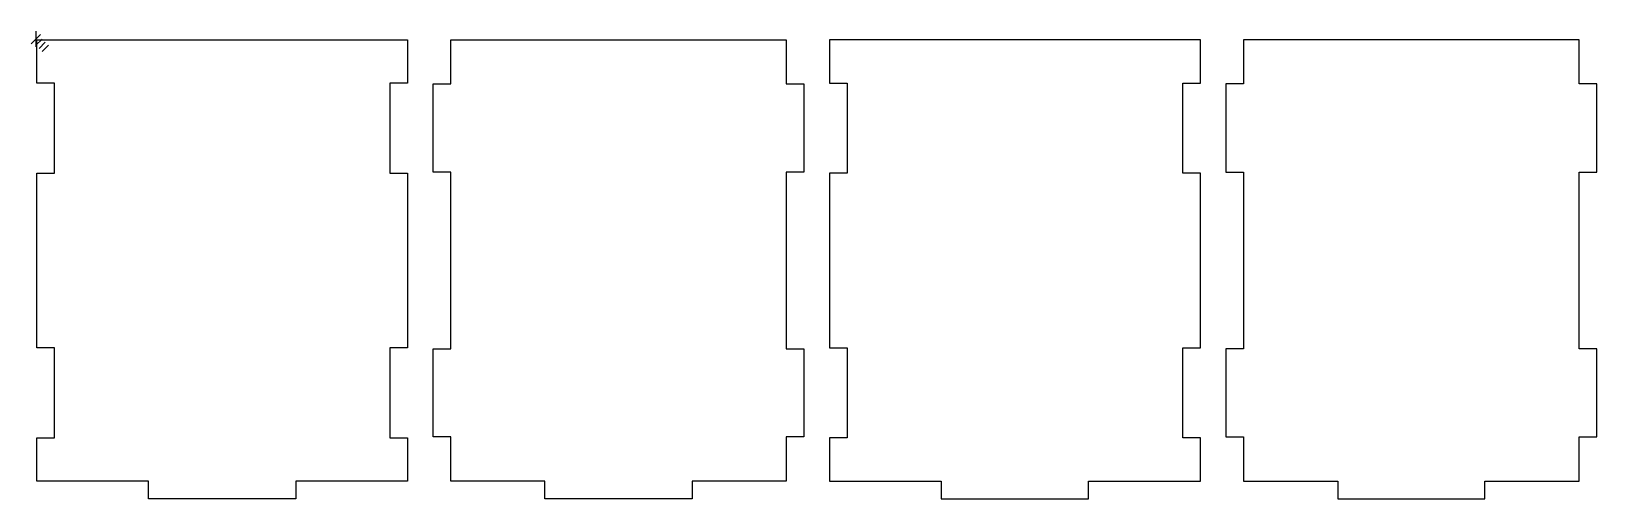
# Model space of a CAD drawing. Extents: x -1 to 265, y 0 to 80.
import ezdxf

# ---------------------------------------------------------------- set-up
doc = ezdxf.new("R2010")
doc.units = 0

msp = doc.modelspace()

# ---------------------------------------------------------------- linework, layer by layer
at = {"layer": 'Layer 1'}
for p, q in [((0.793749, 79.058349), (-0.793749, 77.470851)), ((0, 79.587515), (0, 76.941685)), ((1.058332, 78.2646), (0, 77.206268)), ((1.587498, 77.735434), (0.529166, 76.677102)), ((2.116664, 77.206268), (1.058332, 76.147936))]:
    msp.add_line(p, q, dxfattribs=at)
at = {"layer": 'Layer_0'}
for p, q in [((70.465595, 70.632251), (70.465595, 78.132231)), ((70.465595, 78.132231), (127.465523, 78.132231)), ((127.465523, 78.132231), (127.465523, 70.63224)), ((197.799067, 78.132221), (134.799666, 78.132131)), ((134.799666, 78.132131), (134.799666, 70.782139)), ((197.799067, 70.782229), (197.799067, 78.132221)), ((67.4656, 55.632268), (67.4656, 70.632251)), ((67.4656, 70.632251), (70.465595, 70.632251)), ((127.465523, 70.63224), (130.465519, 70.63224)), ((130.465519, 70.63224), (130.465519, 63.132249)), ((134.799666, 70.782139), (137.799662, 70.78224)), ((137.79863, 70.78224), (137.798609, 55.482257)), ((194.799092, 55.482249), (194.799092, 70.782229)), ((194.799092, 70.782229), (197.799067, 70.782229)), ((130.465519, 63.132249), (130.465519, 55.63226)), ((70.465595, 55.632268), (67.4656, 55.632268)), ((70.465595, 25.632305), (70.465595, 55.632268)), ((130.465519, 55.63226), (127.465523, 55.63226)), ((127.465523, 55.63226), (127.465523, 25.632297)), ((137.798609, 55.482257), (134.798613, 55.482159)), ((134.798613, 55.482159), (134.798613, 25.782196)), ((197.799067, 55.482249), (194.799092, 55.482249)), ((197.799067, 25.782291), (197.799067, 55.482249)), ((67.4656, 10.632324), (67.4656, 25.632305)), ((67.4656, 25.632305), (70.465595, 25.632305)), ((127.465523, 25.632297), (130.465519, 25.632297)), ((130.465519, 25.632297), (130.465519, 10.632317)), ((134.798613, 25.782196), (137.798609, 25.782294)), ((137.798609, 25.782294), (137.79872, 10.482314)), ((194.799066, 10.482306), (194.799066, 25.782291)), ((194.799066, 25.782291), (197.799067, 25.782291)), ((70.465595, 10.632324), (67.4656, 10.632324)), ((70.465595, 3.132328), (70.465595, 10.632324)), ((130.465519, 10.632317), (127.465523, 10.632317)), ((127.465523, 10.632317), (127.465523, 3.132325)), ((137.79872, 10.482314), (134.798724, 10.482216)), ((134.798724, 10.482216), (134.798724, 3.132227)), ((197.799067, 10.482306), (194.799066, 10.482306)), ((197.799067, 3.132317), (197.799067, 10.482306)), ((86.465575, 3.132328), (70.465595, 3.132328)), ((86.465575, 0.132332), (86.465575, 3.132328)), ((127.465523, 3.132325), (111.465544, 3.132325)), ((111.465544, 3.132325), (111.465544, 0.13233)), ((134.798724, 3.132227), (153.798699, 3.132322)), ((153.798699, 3.132322), (153.798699, 0.132324)), ((178.798668, 0.132324), (178.798668, 3.132322)), ((178.798668, 3.132322), (197.799067, 3.132317)), ((111.465544, 0.13233), (86.465575, 0.132332)), ((153.798699, 0.132324), (178.798668, 0.132324))]:
    msp.add_line(p, q, dxfattribs=at)
at = {"layer": 'Layer_1'}
for p, q in [((0.132198, 70.782251), (0.132198, 78.132239)), ((0.132198, 78.132239), (63.132524, 78.132231)), ((63.132524, 78.132231), (63.132524, 70.782251)), ((262.132079, 78.132231), (205.132143, 78.132239)), ((205.132143, 78.132239), (205.132143, 70.632251)), ((262.132079, 70.63224), (262.132079, 78.132231)), ((3.132193, 70.782251), (0.132198, 70.782251)), ((3.132193, 55.482265), (3.132193, 70.782251)), ((60.132529, 70.782251), (60.132507, 55.482265)), ((63.132524, 70.782251), (60.132529, 70.782251)), ((205.132143, 70.632251), (202.132142, 70.632251)), ((202.132142, 70.632251), (202.132142, 63.132257)), ((265.13208, 70.63224), (262.132079, 70.63224)), ((265.13208, 55.63226), (265.13208, 70.63224)), ((202.132142, 63.132257), (202.132142, 55.632268)), ((0.132198, 25.782305), (0.132198, 55.482265)), ((0.132198, 55.482265), (3.132193, 55.482265)), ((60.132507, 55.482265), (63.132503, 55.482265)), ((63.132503, 55.482265), (63.132503, 25.782302)), ((202.132142, 55.632268), (205.132143, 55.632268)), ((205.132143, 55.632268), (205.132143, 25.632305)), ((262.132079, 25.632297), (262.132079, 55.63226)), ((262.132079, 55.63226), (265.13208, 55.63226)), ((3.132193, 25.782305), (0.132198, 25.782305)), ((3.132193, 10.482327), (3.132193, 25.782305)), ((63.132503, 25.782302), (60.132507, 25.782302)), ((60.132507, 25.782302), (60.132507, 10.482322)), ((202.132142, 25.632305), (202.132142, 10.632324)), ((205.132143, 25.632305), (202.132142, 25.632305)), ((265.13208, 25.632297), (262.132079, 25.632297)), ((265.13208, 10.632317), (265.13208, 25.632297)), ((0.132198, 3.132333), (0.132198, 10.482327)), ((0.132198, 10.482327), (3.132193, 10.482327)), ((60.132507, 10.482322), (63.132503, 10.482322)), ((63.132503, 10.482322), (63.132503, 3.132328)), ((202.132142, 10.632324), (205.132143, 10.632324)), ((205.132143, 10.632324), (205.132143, 3.132333)), ((262.132079, 3.132328), (262.132079, 10.632317)), ((262.132079, 10.632317), (265.13208, 10.632317)), ((19.13257, 3.132333), (0.132198, 3.132333)), ((19.13257, 0.132338), (19.13257, 3.132333)), ((63.132503, 3.132328), (44.132528, 3.132328)), ((44.132528, 3.132328), (44.132528, 0.132332)), ((205.132143, 3.132333), (221.132112, 3.132333)), ((221.132112, 3.132333), (221.132112, 0.132338)), ((246.132084, 0.132332), (246.132084, 3.132328)), ((246.132084, 3.132328), (262.132079, 3.132328)), ((44.132528, 0.132332), (19.13257, 0.132338)), ((221.132112, 0.132338), (246.132084, 0.132332))]:
    msp.add_line(p, q, dxfattribs=at)

doc.saveas('drawing.dxf')
